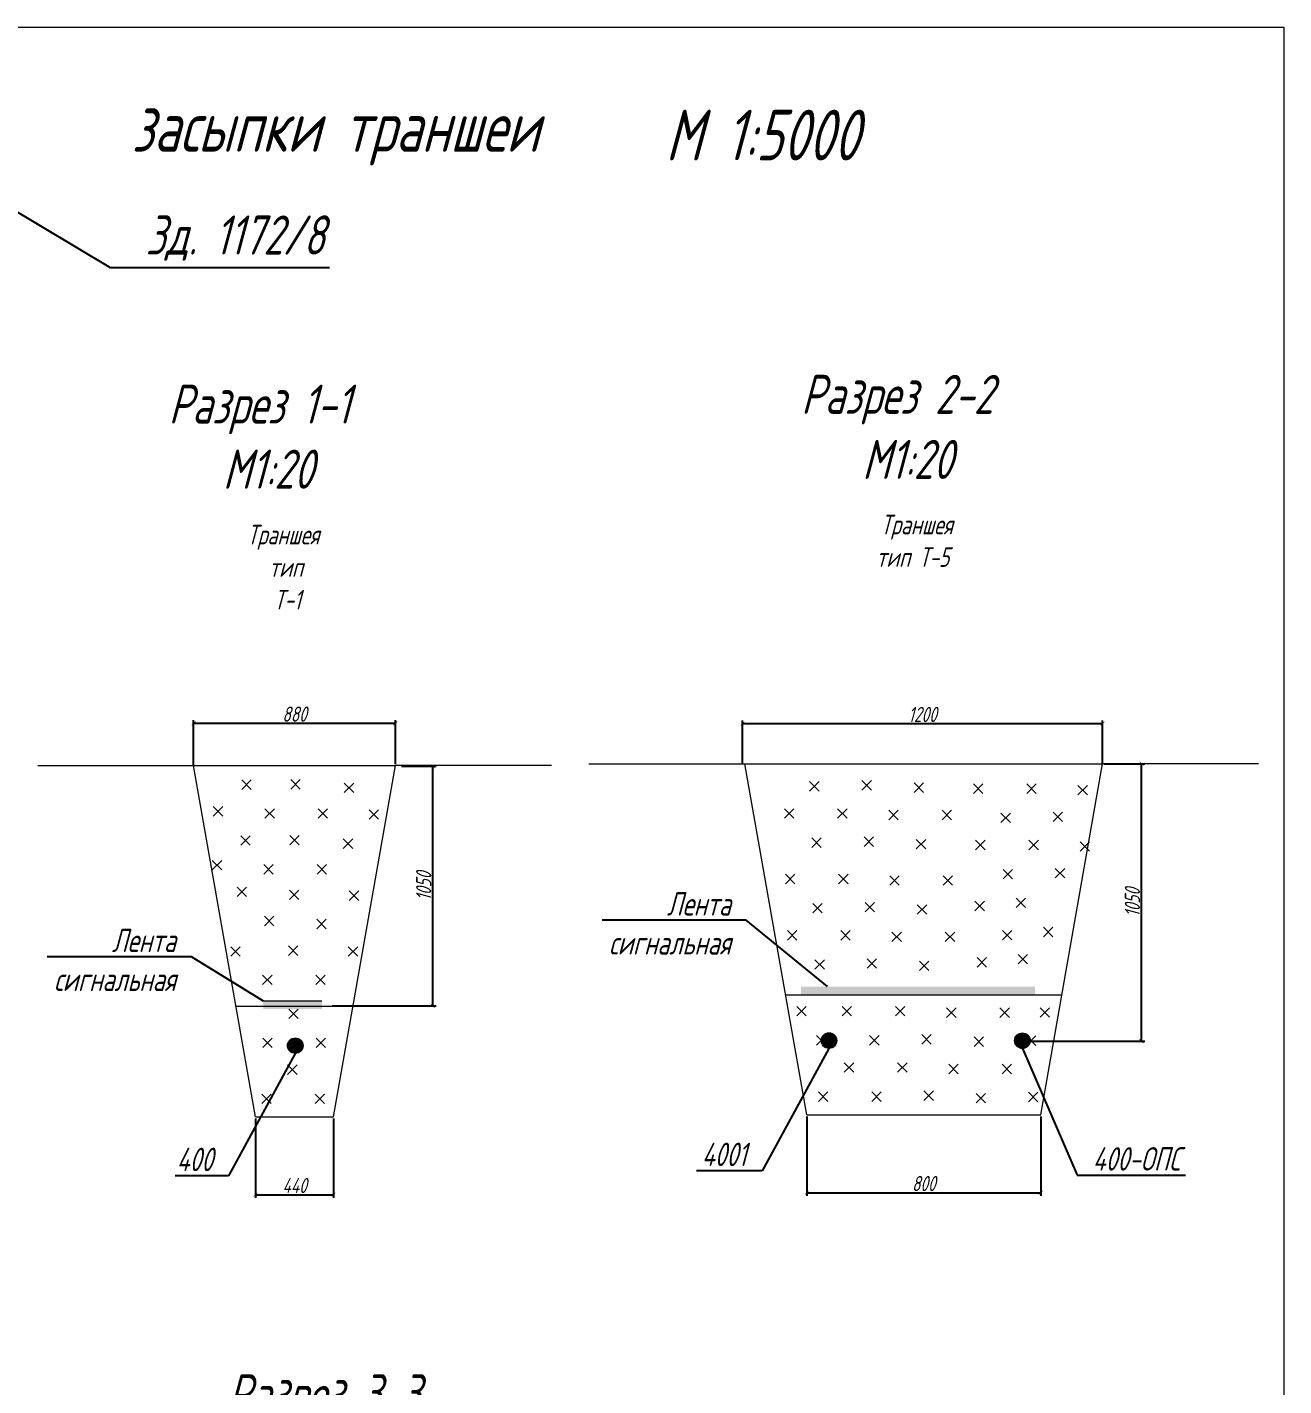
# Model space of a CAD drawing. Header units: millimetres. Extents: x 13096 to 18634, y -492 to 9335.
# Drawn here: x 17067 to 17563, y 305 to 841 of the extents above; entities that cross this region are included whole.
import ezdxf
from ezdxf import colors
from ezdxf.entities.mleader import LeaderData, LeaderLine
from ezdxf.enums import TextEntityAlignment as Align
from ezdxf.math import Vec2, Vec3

# ---------------------------------------------------------------- set-up
doc = ezdxf.new("R2010")
doc.units = ezdxf.units.MM
doc.layers.get('Defpoints').update_dxf_attribs({"color": 33})
for name, color, linetype, lineweight in [('Линия выноска', 137, 'Continuous', 20), ('Размерная', 4, 'Continuous', 25), ('Рамка толстая', 7, 'Continuous', 60), ('Строительный', 251, 'Continuous', 13), ('текст', 7, 'Continuous', 25), ('Элемент эл. схем', 7, 'Continuous', 35)]:
    doc.layers.add(name, color=color, linetype=linetype, lineweight=lineweight)
doc.styles.add('Simplex', font='simplex.shx', dxfattribs={"width": 0.7, "oblique": 15})
doc.dimstyles.new('Simplex', dxfattribs={"dimtxt": 2.5, "dimasz": 2.5, "dimexe": 1.25, "dimexo": 0.625, "dimtad": 1, "dimtxsty": 'Simplex', "dimcen": 2.5, "dimclrt": 2, "dimadec": 0, "dimazin": 0, "dimtfac": 1, "dimtmove": 0, "dimatfit": 3, "dimfxl": 1, "dimarcsym": 0})

# ---------------------------------------------------------------- blocks, each defined once
blk = doc.blocks.new('_None')
blk = doc.blocks.new('_ArchTick')
at = {"color": 0, "linetype": 'ByBlock', "const_width": 0.15}
blk.add_lwpolyline([(-0.5, -0.5), (0.5, 0.5)], dxfattribs=at)
blk = doc.blocks.new('*D197')
at = {"layer": 'Defpoints', "color": 0, "lineweight": 80, "transparency": 16777216}
for p in [(17491.83, 550.1), (17507.23, 550.1), (17462.05, 440.58)]:
    blk.add_point(p, dxfattribs=at)
at = {"layer": 'Размерная', "color": 0, "lineweight": -2, "transparency": 16777216}
for p, q in [((17492.46, 550.1), (17508.48, 550.1)), ((17507.23, 440.58), (17507.23, 550.1)), ((17462.68, 440.58), (17508.48, 440.58))]:
    blk.add_line(p, q, dxfattribs=at)
at = {"layer": 'Размерная', "color": 0, "lineweight": -2, "transparency": 16777216, "xscale": 1.5, "yscale": 1.5, "zscale": 1.5}
for p, rotation in [((17507.23, 550.1), 90), ((17507.23, 440.58), 270)]:
    blk.add_blockref('_ArchTick', p, dxfattribs=dict(at, rotation=rotation))
at = {"layer": 'Размерная', "color": 2, "lineweight": 20, "transparency": 16777216, "insert": (17503.61, 495.34), "char_height": 2, "attachment_point": 5, "rotation": 90, "style": 'Simplex'}
blk.add_mtext('{\\H3x;1050}', dxfattribs=at)
blk = doc.blocks.new('*D198')
at = {"layer": 'Defpoints', "color": 0, "lineweight": 80, "transparency": 16777216}
for p in [(17375, 411.5), (17467.4, 411.5), (17467.4, 380.76)]:
    blk.add_point(p, dxfattribs=at)
at = {"layer": 'Размерная', "color": 0, "lineweight": -2, "transparency": 16777216}
for p, q in [((17375, 410.88), (17375, 379.51)), ((17467.4, 410.88), (17467.4, 379.51)), ((17375, 380.76), (17467.4, 380.76))]:
    blk.add_line(p, q, dxfattribs=at)
at = {"layer": 'Размерная', "color": 0, "lineweight": -2, "transparency": 16777216, "xscale": 1.5, "yscale": 1.5, "zscale": 1.5, "rotation": 180}
blk.add_blockref('_ArchTick', (17375, 380.76), dxfattribs=at)
at = {"layer": 'Размерная', "color": 0, "lineweight": -2, "transparency": 16777216, "xscale": 1.5, "yscale": 1.5, "zscale": 1.5}
blk.add_blockref('_ArchTick', (17467.4, 380.76), dxfattribs=at)
at = {"layer": 'Размерная', "color": 2, "lineweight": 20, "transparency": 16777216, "insert": (17421.2, 384.38), "char_height": 2, "attachment_point": 5, "style": 'Simplex'}
blk.add_mtext('{\\H3x;800}', dxfattribs=at)
blk = doc.blocks.new('*D199')
at = {"layer": 'Defpoints', "color": 0, "lineweight": 80, "transparency": 16777216}
for p in [(17214.37, 549.07), (17227.35, 549.07), (17186.98, 454.48)]:
    blk.add_point(p, dxfattribs=at)
at = {"layer": 'Размерная', "color": 0, "lineweight": -2, "transparency": 16777216}
for p, q in [((17214.99, 549.07), (17228.6, 549.07)), ((17227.35, 454.48), (17227.35, 549.07)), ((17187.6, 454.48), (17228.6, 454.48))]:
    blk.add_line(p, q, dxfattribs=at)
at = {"layer": 'Размерная', "color": 0, "lineweight": -2, "transparency": 16777216, "xscale": 1.5, "yscale": 1.5, "zscale": 1.5}
for p, rotation in [((17227.35, 549.07), 90), ((17227.35, 454.48), 270)]:
    blk.add_blockref('_ArchTick', p, dxfattribs=dict(at, rotation=rotation))
at = {"layer": 'Размерная', "color": 2, "lineweight": 20, "transparency": 16777216, "insert": (17223.72, 501.77), "char_height": 2, "attachment_point": 5, "rotation": 90, "style": 'Simplex'}
blk.add_mtext('{\\H3x;1050}', dxfattribs=at)
blk = doc.blocks.new('*D200')
at = {"layer": 'Defpoints', "color": 0, "lineweight": 80, "transparency": 16777216}
for p in [(17157.32, 410.73), (17188.12, 410.73), (17188.12, 379.99)]:
    blk.add_point(p, dxfattribs=at)
at = {"layer": 'Размерная', "color": 0, "lineweight": -2, "transparency": 16777216}
for p, q in [((17157.32, 410.11), (17157.32, 378.74)), ((17188.12, 410.11), (17188.12, 378.74)), ((17157.32, 379.99), (17188.12, 379.99))]:
    blk.add_line(p, q, dxfattribs=at)
at = {"layer": 'Размерная', "color": 0, "lineweight": -2, "transparency": 16777216, "xscale": 1.5, "yscale": 1.5, "zscale": 1.5, "rotation": 180}
blk.add_blockref('_ArchTick', (17157.32, 379.99), dxfattribs=at)
at = {"layer": 'Размерная', "color": 0, "lineweight": -2, "transparency": 16777216, "xscale": 1.5, "yscale": 1.5, "zscale": 1.5}
blk.add_blockref('_ArchTick', (17188.12, 379.99), dxfattribs=at)
at = {"layer": 'Размерная', "color": 2, "lineweight": 20, "transparency": 16777216, "insert": (17172.72, 383.61), "char_height": 2, "attachment_point": 5, "style": 'Simplex'}
blk.add_mtext('{\\H3x;440}', dxfattribs=at)
blk = doc.blocks.new('*D205')
at = {"layer": 'Defpoints', "color": 0, "lineweight": 80, "transparency": 16777216}
for p in [(17212.54, 566.04), (17132.88, 548.57), (17212.54, 549.35)]:
    blk.add_point(p, dxfattribs=at)
at = {"layer": 'Размерная', "color": 0, "lineweight": -2, "transparency": 16777216}
for p, q in [((17132.88, 549.2), (17132.88, 567.29)), ((17132.88, 566.04), (17212.54, 566.04)), ((17212.54, 549.97), (17212.54, 567.29))]:
    blk.add_line(p, q, dxfattribs=at)
at = {"layer": 'Размерная', "color": 0, "lineweight": -2, "transparency": 16777216, "xscale": 1.5, "yscale": 1.5, "zscale": 1.5, "rotation": 180}
blk.add_blockref('_ArchTick', (17132.88, 566.04), dxfattribs=at)
at = {"layer": 'Размерная', "color": 0, "lineweight": -2, "transparency": 16777216, "xscale": 1.5, "yscale": 1.5, "zscale": 1.5}
blk.add_blockref('_ArchTick', (17212.54, 566.04), dxfattribs=at)
at = {"layer": 'Размерная', "color": 2, "lineweight": 20, "transparency": 16777216, "insert": (17172.71, 569.67), "char_height": 2, "attachment_point": 5, "style": 'Simplex'}
blk.add_mtext('{\\H3x;880}', dxfattribs=at)
blk = doc.blocks.new('*D206')
at = {"layer": 'Defpoints', "color": 0, "lineweight": 80, "transparency": 16777216}
for p in [(17491.81, 565.92), (17349.61, 549.23), (17491.81, 549.22)]:
    blk.add_point(p, dxfattribs=at)
at = {"layer": 'Размерная', "color": 0, "lineweight": -2, "transparency": 16777216}
for p, q in [((17349.61, 549.86), (17349.61, 567.17)), ((17349.61, 565.92), (17491.81, 565.92)), ((17491.81, 549.84), (17491.81, 567.17))]:
    blk.add_line(p, q, dxfattribs=at)
at = {"layer": 'Размерная', "color": 0, "lineweight": -2, "transparency": 16777216, "xscale": 1.5, "yscale": 1.5, "zscale": 1.5, "rotation": 180}
blk.add_blockref('_ArchTick', (17349.61, 565.92), dxfattribs=at)
at = {"layer": 'Размерная', "color": 0, "lineweight": -2, "transparency": 16777216, "xscale": 1.5, "yscale": 1.5, "zscale": 1.5}
blk.add_blockref('_ArchTick', (17491.81, 565.92), dxfattribs=at)
at = {"layer": 'Размерная', "color": 2, "lineweight": 20, "transparency": 16777216, "insert": (17420.71, 569.54), "char_height": 2, "attachment_point": 5, "style": 'Simplex'}
blk.add_mtext('{\\H3x;1200}', dxfattribs=at)

msp = doc.modelspace()

# ---------------------------------------------------------------- hatches: boundary and pattern name
at = {"layer": 'Элемент эл. схем', "lineweight": 20, "true_color": 0x000000}
for points in [[(17465.18956, 459.02795), (17465.18956, 462.10795), (17372.78956, 462.10795), (17372.78956, 459.02795)], [(17183.56176, 453.31474), (17183.56176, 456.39474), (17160.46176, 456.39474), (17160.46176, 453.31474)], [(17176.09419, 438.82032, 1), (17169.93419, 438.82032, 1)], [(17386.86313, 440.824, 1), (17380.70313, 440.824, 1)], [(17463.23802, 440.77409, 1), (17457.07802, 440.77409, 1)]]:
    msp.add_hatch(color=18, dxfattribs=at).paths.add_polyline_path(points)

# ---------------------------------------------------------------- linework, layer by layer
at = {"layer": 'Рамка толстая', "color": 18, "lineweight": 20, "true_color": 0x000000}
for p, q in [((16594.79145, 840.81218), (17563.41645, 840.81218)), ((17563.41645, 840.81218), (17563.41645, -492.31282))]:
    msp.add_line(p, q, dxfattribs=at)
at = {"layer": 'Строительный', "color": 18, "lineweight": 20, "true_color": 0x000000}
for p, q in [((17151.8812, 543.70336), (17155.62321, 539.96135)), ((17155.62321, 543.70336), (17151.8812, 539.96135)), ((17171.20789, 543.80782), (17174.9499, 540.06581)), ((17174.9499, 543.80782), (17171.20789, 540.06581)), ((17192.38497, 542.48225), (17196.12698, 538.74025)), ((17196.12698, 542.48225), (17192.38497, 538.74025)), ((17376.15544, 543.04498), (17379.89745, 539.30297)), ((17379.89745, 543.04498), (17376.15544, 539.30297)), ((17396.78536, 543.44897), (17400.52737, 539.70696)), ((17400.52737, 543.44897), (17396.78536, 539.70696)), ((17417.41034, 542.48817), (17421.15235, 538.74616)), ((17421.15235, 542.48817), (17417.41034, 538.74616)), ((17440.85871, 542.11102), (17444.60072, 538.36901)), ((17444.60072, 542.11102), (17440.85871, 538.36901)), ((17461.89317, 542.11102), (17465.63518, 538.36901)), ((17465.63518, 542.11102), (17461.89317, 538.36901)), ((17482.11362, 541.55421), (17485.85563, 537.8122)), ((17485.85563, 541.55421), (17482.11362, 537.8122)), ((17140.64692, 533.15954), (17144.38893, 529.41753)), ((17144.38893, 533.15954), (17140.64692, 529.41753)), ((17161.00453, 532.30626), (17164.74654, 528.56425)), ((17164.74654, 532.30626), (17161.00453, 528.56425)), ((17182.03899, 532.30626), (17185.781, 528.56425)), ((17185.781, 532.30626), (17182.03899, 528.56425)), ((17202.18514, 531.93843), (17205.92715, 528.19642)), ((17205.92715, 531.93843), (17202.18514, 528.19642)), ((17366.15272, 532.30511), (17369.89472, 528.5631)), ((17369.89472, 532.30511), (17366.15272, 528.5631)), ((17387.18717, 532.30511), (17390.92918, 528.5631)), ((17390.92918, 532.30511), (17387.18717, 528.5631)), ((17407.40762, 531.7483), (17411.14963, 528.00629)), ((17411.14963, 531.7483), (17407.40762, 528.00629)), ((17428.44207, 531.7483), (17432.18408, 528.00629)), ((17432.18408, 531.7483), (17428.44207, 528.00629)), ((17472.31973, 531.01345), (17476.06174, 527.27144)), ((17476.06174, 531.01345), (17472.31973, 527.27144)), ((17451.68981, 530.60946), (17455.43182, 526.86745)), ((17455.43182, 530.60946), (17451.68981, 526.86745)), ((17151.47802, 521.65798), (17155.22003, 517.91597)), ((17155.22003, 521.65798), (17151.47802, 517.91597)), ((17170.80471, 521.76243), (17174.54672, 518.02042)), ((17174.54672, 521.76243), (17170.80471, 518.02042)), ((17191.98178, 520.43687), (17195.72379, 516.69486)), ((17195.72379, 520.43687), (17191.98178, 516.69486)), ((17376.98381, 520.80355), (17380.72582, 517.06154)), ((17380.72582, 520.80355), (17376.98381, 517.06154)), ((17397.61373, 521.20754), (17401.35574, 517.46553)), ((17401.35574, 521.20754), (17397.61373, 517.46553)), ((17418.23871, 520.24674), (17421.98072, 516.50473)), ((17421.98072, 520.24674), (17418.23871, 516.50473)), ((17441.68709, 519.86959), (17445.4291, 516.12758)), ((17445.4291, 519.86959), (17441.68709, 516.12758)), ((17462.72154, 519.86959), (17466.46355, 516.12758)), ((17466.46355, 519.86959), (17462.72154, 516.12758)), ((17482.94199, 519.31278), (17486.684, 515.57077)), ((17486.684, 519.31278), (17482.94199, 515.57077)), ((17140.2201, 511.95426), (17143.96211, 508.21226)), ((17143.96211, 511.95426), (17140.2201, 508.21226)), ((17160.60135, 510.26087), (17164.34336, 506.51886)), ((17164.34336, 510.26087), (17160.60135, 506.51886)), ((17181.6358, 510.26087), (17185.37781, 506.51886)), ((17185.37781, 510.26087), (17181.6358, 506.51886)), ((17366.5694, 506.4626), (17370.31141, 502.72059)), ((17370.31141, 506.4626), (17366.5694, 502.72059)), ((17387.60386, 506.4626), (17391.34586, 502.72059)), ((17391.34586, 506.4626), (17387.60386, 502.72059)), ((17407.8243, 505.90579), (17411.56631, 502.16378)), ((17411.56631, 505.90579), (17407.8243, 502.16378)), ((17428.85876, 505.90579), (17432.60077, 502.16378)), ((17432.60077, 505.90579), (17428.85876, 502.16378)), ((17452.51818, 508.36803), (17456.26019, 504.62602)), ((17456.26019, 508.36803), (17452.51818, 504.62602)), ((17473.14811, 508.77202), (17476.89011, 505.03001)), ((17476.89011, 508.77202), (17473.14811, 505.03001)), ((17150.02027, 501.41044), (17153.76228, 497.66843)), ((17153.76228, 501.41044), (17150.02027, 497.66843)), ((17170.6974, 500.20319), (17174.43941, 496.46118)), ((17174.43941, 500.20319), (17170.6974, 496.46118)), ((17194.32774, 499.87823), (17198.06975, 496.13622)), ((17198.06975, 499.87823), (17194.32774, 496.13622)), ((17377.4005, 494.96104), (17381.14251, 491.21903)), ((17381.14251, 494.96104), (17377.4005, 491.21903)), ((17398.03042, 495.36503), (17401.77243, 491.62302)), ((17401.77243, 495.36503), (17398.03042, 491.62302)), ((17418.6554, 494.40423), (17422.39741, 490.66222)), ((17422.39741, 494.40423), (17418.6554, 490.66222)), ((17441.42536, 495.79168), (17445.16737, 492.04967)), ((17445.16737, 495.79168), (17441.42536, 492.04967)), ((17457.64814, 497.03805), (17461.39015, 493.29604)), ((17461.39015, 497.03805), (17457.64814, 493.29604)), ((17160.85137, 489.90888), (17164.59338, 486.16687)), ((17164.59338, 489.90888), (17160.85137, 486.16687)), ((17181.5285, 488.70163), (17185.2705, 484.95962)), ((17185.2705, 488.70163), (17181.5285, 484.95962)), ((17367.39777, 484.22117), (17371.13978, 480.47916)), ((17371.13978, 484.22117), (17367.39777, 480.47916)), ((17388.43223, 484.22117), (17392.17424, 480.47916)), ((17392.17424, 484.22117), (17388.43223, 480.47916)), ((17408.65267, 483.66436), (17412.39468, 479.92235)), ((17412.39468, 483.66436), (17408.65267, 479.92235)), ((17429.68713, 483.66436), (17433.42914, 479.92235)), ((17433.42914, 483.66436), (17429.68713, 479.92235)), ((17452.25646, 484.29012), (17455.99847, 480.54811)), ((17455.99847, 484.29012), (17452.25646, 480.54811)), ((17468.47924, 485.53649), (17472.22125, 481.79448)), ((17472.22125, 485.53649), (17468.47924, 481.79448)), ((17147.51645, 477.85757), (17151.25846, 474.11556)), ((17151.25846, 477.85757), (17147.51645, 474.11556)), ((17170.29421, 478.15781), (17174.03622, 474.4158)), ((17174.03622, 478.15781), (17170.29421, 474.4158)), ((17193.92455, 477.83284), (17197.66656, 474.09083)), ((17197.66656, 477.83284), (17193.92455, 474.09083)), ((17378.22887, 472.71961), (17381.97088, 468.9776)), ((17381.97088, 472.71961), (17378.22887, 468.9776)), ((17398.85879, 473.1236), (17402.6008, 469.38159)), ((17402.6008, 473.1236), (17398.85879, 469.38159)), ((17419.48377, 472.1628), (17423.22578, 468.42079)), ((17423.22578, 472.1628), (17419.48377, 468.42079)), ((17442.25373, 473.55025), (17445.99574, 469.80824)), ((17445.99574, 473.55025), (17442.25373, 469.80824)), ((17458.47651, 474.79662), (17462.21852, 471.05461)), ((17462.21852, 474.79662), (17458.47651, 471.05461)), ((17160.09085, 466.65625), (17163.83286, 462.91424)), ((17163.83286, 466.65625), (17160.09085, 462.91424)), ((17181.12531, 466.65625), (17184.86732, 462.91424)), ((17184.86732, 466.65625), (17181.12531, 462.91424)), ((17170.40537, 453.2834), (17174.14738, 449.54139)), ((17174.14738, 453.2834), (17170.40537, 449.54139)), ((17371.04331, 454.27782), (17374.78532, 450.53581)), ((17374.78532, 454.27782), (17371.04331, 450.53581)), ((17388.99667, 454.29538), (17392.73868, 450.55337)), ((17392.73868, 454.29538), (17388.99667, 450.55337)), ((17410.03113, 454.29538), (17413.77314, 450.55337)), ((17413.77314, 454.29538), (17410.03113, 450.55337)), ((17430.25158, 453.73857), (17433.99358, 449.99657)), ((17433.99358, 453.73857), (17430.25158, 449.99657)), ((17451.28603, 453.73857), (17455.02804, 449.99657)), ((17455.02804, 453.73857), (17451.28603, 449.99657)), ((17467.14338, 453.76181), (17470.88539, 450.0198)), ((17470.88539, 453.76181), (17467.14338, 450.0198)), ((17160.20201, 441.78184), (17163.94402, 438.03984)), ((17163.94402, 441.78184), (17160.20201, 438.03984)), ((17181.23647, 441.78184), (17184.97848, 438.03984)), ((17184.97848, 441.78184), (17181.23647, 438.03984)), ((17378.79332, 442.79382), (17382.53532, 439.05181)), ((17382.53532, 442.79382), (17378.79332, 439.05181)), ((17399.82777, 442.79382), (17403.56978, 439.05181)), ((17403.56978, 442.79382), (17399.82777, 439.05181)), ((17420.45769, 443.19781), (17424.1997, 439.4558)), ((17424.1997, 443.19781), (17420.45769, 439.4558)), ((17441.08267, 442.23702), (17444.82468, 438.49501)), ((17444.82468, 442.23702), (17441.08267, 438.49501)), ((17461.71259, 442.64101), (17465.4546, 438.899)), ((17465.4546, 442.64101), (17461.71259, 438.899)), ((17170.00218, 431.23802), (17173.74419, 427.49601)), ((17173.74419, 431.23802), (17170.00218, 427.49601)), ((17389.82505, 432.05395), (17393.56706, 428.31194)), ((17393.56706, 432.05395), (17389.82505, 428.31194)), ((17410.8595, 432.05395), (17414.60151, 428.31194)), ((17414.60151, 432.05395), (17410.8595, 428.31194)), ((17431.07995, 431.49714), (17434.82196, 427.75513)), ((17434.82196, 431.49714), (17431.07995, 427.75513)), ((17452.1144, 431.49714), (17455.85641, 427.75513)), ((17455.85641, 431.49714), (17452.1144, 427.75513)), ((17159.79882, 419.73646), (17163.54083, 415.99445)), ((17163.54083, 419.73646), (17159.79882, 415.99445)), ((17180.83328, 419.73646), (17184.57529, 415.99445)), ((17184.57529, 419.73646), (17180.83328, 415.99445)), ((17379.62169, 420.55239), (17383.3637, 416.81038)), ((17383.3637, 420.55239), (17379.62169, 416.81038)), ((17400.65614, 420.55239), (17404.39815, 416.81038)), ((17404.39815, 420.55239), (17400.65614, 416.81038)), ((17421.28607, 420.95638), (17425.02807, 417.21437)), ((17425.02807, 420.95638), (17421.28607, 417.21437)), ((17441.91105, 419.99558), (17445.65305, 416.25358)), ((17445.65305, 419.99558), (17441.91105, 416.25358)), ((17462.54097, 420.39958), (17466.28298, 416.65757)), ((17466.28298, 420.39958), (17462.54097, 416.65757))]:
    msp.add_line(p, q, dxfattribs=at)
at = {"layer": 'Элемент эл. схем', "color": 18, "lineweight": 20, "true_color": 0x000000}
for p, q in [((17071.28324, 549.33418), (17212.56108, 549.33418)), ((17157.32216, 410.73418), (17132.88324, 549.33418)), ((17188.12216, 410.73418), (17212.56108, 549.33418)), ((17274.16108, 549.33418), (17212.56108, 549.33418)), ((17288.95689, 550.10273), (17491.83473, 550.10273)), ((17374.99581, 411.50273), (17350.55689, 550.10273)), ((17467.39581, 411.50273), (17491.83473, 550.10273)), ((17553.43473, 550.10273), (17491.83473, 550.10273)), ((17183.56176, 456.39474), (17160.46176, 456.39474)), ((17366.7108, 458.92835), (17475.72855, 458.89912)), ((17149.62264, 454.44055), (17195.04657, 454.46242)), ((17157.32216, 410.73418), (17188.12216, 410.73418)), ((17374.99581, 411.50273), (17467.39581, 411.50273))]:
    msp.add_line(p, q, dxfattribs=at)
for centre in [(17173.01419, 438.82032), (17383.78313, 440.824), (17460.15802, 440.77409)]:
    msp.add_circle(centre, 3.08, dxfattribs=at)

# ---------------------------------------------------------------- texts
at = {"layer": 'текст', "color": 18, "lineweight": 20, "true_color": 0x000000, "style": 'Simplex', "oblique": 15, "width": 0.7}
for s, p in [('засыпки траншеи ', (17193.5042, 791.64288)), ('М 1:5000', (17357.34392, 788.24269))]:
    msp.add_text(s, height=20, dxfattribs=at).set_placement(p, align=Align.CENTER)
at = {"layer": 'текст', "color": 18, "lineweight": 20, "true_color": 0x000000, "attachment_point": 1, "style": 'Simplex'}
for s, width, insert, char_height in [('\\pi29.625;Разрез 2-2\\P\\pi53.751;М1:20', 153.9629771, (17343.12494, 703.58739), 15.4), ('\\pi36.468;Разрез 1-1\\P\\pi57.908;М1:20', 162.276621, (17086.46998, 699.73274), 15.4), ('\\pi-3.6664;Траншея\\P\\pi4.951;тип \\P\\pi6.8981;Т-1', 25.8694283, (17157.733, 644.36651), 7.7), ('\\pi6.3336;Траншея\\P\\pi4.5781;тип Т-5', 45.8694283, (17397.90945, 648.33816), 7.7), ('\\pi45.476;Разрез 3-3\\P\\pi69.996;М1:20', 186.451737, (17100.57237, 309.09285), 15.4)]:
    msp.add_mtext_dynamic_manual_height_columns(s, width=width, gutter_width=12.5, heights=[0], dxfattribs=dict(at, insert=insert, char_height=char_height))

# ---------------------------------------------------------------- dimensions: what is measured, and where the dimension line sits
at = {"layer": 'Размерная', "color": 18, "lineweight": 20, "true_color": 0x000000}
for base, p1, p2, text, picture, middle in [((17212.54204, 566.04451), (17132.88322, 548.57324), (17212.54204, 549.34566), '{\\H3x;880}', '*D205', (17172.71263, 569.66951)), ((17491.81235, 565.91533), (17349.6116, 549.23429), (17491.81235, 549.21649), '{\\H3x;1200}', '*D206', (17420.71197, 569.54033)), ((17188.12216, 379.9868), (17157.32216, 410.73418), (17188.12216, 410.73418), '{\\H3x;440}', '*D200', (17172.72216, 383.6118)), ((17467.39581, 380.75534), (17374.99581, 411.50273), (17467.39581, 411.50273), '{\\H3x;800}', '*D198', (17421.19581, 384.38034))]:
    dim = msp.add_linear_dim(base=base, p1=p1, p2=p2, text=text, dimstyle='Simplex', override={"dimtxt": 2, "dimasz": 1.5, "dimlfac": 20, "dimrnd": 1, "dimtxsty": 'Simplex', "dimblk1": 'ArchTick', "dimblk2": 'ArchTick', "dimsah": 1}, dxfattribs=at)
    dim.commit()
    dim.dimension.update_dxf_attribs({"geometry": picture, "text_midpoint": middle})
for base, p1, p2, override, picture, middle in [((17227.34841, 549.06626), (17186.97608, 454.48329), (17214.36873, 549.06626), {"dimtxt": 2, "dimasz": 1.5, "dimlfac": 20, "dimrnd": 1, "dimblk1": 'ArchTick', "dimblk2": 'ArchTick', "dimsah": 1}, '*D199', (17223.72341, 501.77478)), ((17507.23473, 550.10273), (17462.05013, 440.57911), (17491.83473, 550.10273), {"dimtxt": 2, "dimasz": 1.5, "dimlfac": 20, "dimrnd": 1, "dimtxsty": 'Simplex', "dimblk1": 'ArchTick', "dimblk2": 'ArchTick', "dimsah": 1}, '*D197', (17503.60973, 495.34092))]:
    dim = msp.add_linear_dim(base=base, p1=p1, p2=p2, angle=90, text='{\\H3x;1050}', dimstyle='Simplex', override=override, dxfattribs=at)
    dim.commit()
    dim.dimension.update_dxf_attribs({"geometry": picture, "text_midpoint": middle})

# ---------------------------------------------------------------- leaders
at = {"layer": 'Линия выноска', "color": 18, "lineweight": 20, "true_color": 0x000000}
ml = msp.add_multileader_mtext('Standard', dxfattribs=at)
ml.set_content('\\pxsm0.75;{\\W0.7;Зд. 1172/8}', color=2, style='Simplex')
ml.set_leader_properties()
ml.set_arrow_properties(name='NONE')
ml.build(insert=Vec2(0, 0))
ml.multileader.update_dxf_attribs({"text_left_attachment_type": 6, "text_right_attachment_type": 6, "dogleg_length": 8.32248, "arrow_head_size": 17.64})
ctx = ml.context
ctx.base_point, ctx.char_height, ctx.arrow_head_size, ctx.landing_gap_size, ctx.plane_origin = Vec3(17105.0407, 745.91278), 15.435, 17.64, 8.82, Vec3(17172.21921, 773.71263)
ctx.left_attachment, ctx.right_attachment = 6, 6
notes = []
notes.append((ctx, [(0, (1, 1, 0), (17099.93509, 745.91278), (1, 0), 5.10561, [(0, [(17058.92644, 770.45991)], 0, [])])]))
ctx.mtext.insert, ctx.mtext.flow_direction = Vec3(17113.8607, 766.49278), 5
ml = msp.add_multileader_mtext('Standard', dxfattribs=at)
ml.set_content('Лента\\Pсигнальная', color=2, style='Simplex')
ml.set_leader_properties()
ml.set_arrow_properties(name='NONE')
ml.build(insert=Vec2(0, 0))
ml.multileader.update_dxf_attribs({"text_left_attachment_type": 6, "text_right_attachment_type": 6, "dogleg_length": 0, "arrow_head_size": 12.32})
ctx = ml.context
ctx.base_point, ctx.char_height, ctx.arrow_head_size, ctx.landing_gap_size, ctx.plane_origin = Vec3(17283.93293, 488.33243), 9.24, 12.32, 6.16, Vec3(17040.49429, 433.87605)
ctx.left_attachment, ctx.right_attachment, ctx.text_align_type = 6, 6, 2
notes.append((ctx, [(1, (1, 1, 0), (17351.1418, 488.33243), (-1, 0), 0, [(0, [(17383.14659, 462.10795)], 0, [])])]))
ctx.mtext.insert, ctx.mtext.alignment, ctx.mtext.flow_direction = Vec3(17344.9818, 499.42043), 3, 5
ml = msp.add_multileader_mtext('Standard', dxfattribs=at)
ml.set_content('Лента\\Pсигнальная', color=2, style='Simplex')
ml.set_leader_properties()
ml.set_arrow_properties(name='NONE')
ml.build(insert=Vec2(0, 0))
ml.multileader.update_dxf_attribs({"text_left_attachment_type": 6, "text_right_attachment_type": 6, "dogleg_length": 0, "arrow_head_size": 12.32})
ctx = ml.context
ctx.base_point, ctx.char_height, ctx.arrow_head_size, ctx.landing_gap_size, ctx.plane_origin = Vec3(17064.76969, 473.91354), 9.24, 12.32, 6.16, Vec3(16824.31649, 428.16283)
ctx.left_attachment, ctx.right_attachment, ctx.text_align_type = 6, 6, 2
notes.append((ctx, [(1, (1, 1, 0), (17131.97856, 473.91354), (-1, 0), 0, [(0, [(17160.46176, 456.39474)], 0, [])])]))
ctx.mtext.insert, ctx.mtext.alignment, ctx.mtext.flow_direction = Vec3(17125.81856, 485.00154), 3, 5
ml = msp.add_multileader_mtext('Standard', dxfattribs=at)
ml.set_content('400', color=2, style='Simplex')
ml.set_leader_properties()
ml.set_arrow_properties(name='NONE')
ml.build(insert=Vec2(0, 0))
ml.multileader.update_dxf_attribs({"text_left_attachment_type": 6, "text_right_attachment_type": 6, "dogleg_length": 0, "arrow_head_size": 12.32})
ctx = ml.context
ctx.base_point, ctx.char_height, ctx.arrow_head_size, ctx.landing_gap_size, ctx.plane_origin = Vec3(17116.77041, 387.43888), 9.24, 12.32, 6.16, Vec3(16908.61544, 331.79782)
ctx.left_attachment, ctx.right_attachment, ctx.text_align_type = 6, 6, 2
notes.append((ctx, [(1, (1, 1, 0), (17146.59338, 387.43888), (-1, 0), 0, [(0, [(17173.01419, 435.74032)], 0, [])])]))
ctx.mtext.insert, ctx.mtext.alignment, ctx.mtext.flow_direction = Vec3(17140.43338, 398.52688), 3, 5
ml = msp.add_multileader_mtext('Standard', dxfattribs=at)
ml.set_content('4001', color=2, style='Simplex')
ml.set_leader_properties()
ml.set_arrow_properties(name='NONE')
ml.build(insert=Vec2(0, 0))
ml.multileader.update_dxf_attribs({"text_left_attachment_type": 6, "text_right_attachment_type": 6, "dogleg_length": 0, "arrow_head_size": 12.32})
ctx = ml.context
ctx.base_point, ctx.char_height, ctx.arrow_head_size, ctx.landing_gap_size, ctx.plane_origin = Vec3(17323.37176, 389.44256), 9.24, 12.32, 6.16, Vec3(17119.38438, 333.80149)
ctx.left_attachment, ctx.right_attachment, ctx.text_align_type = 6, 6, 2
notes.append((ctx, [(1, (1, 1, 0), (17357.36232, 389.44256), (-1, 0), 0, [(0, [(17383.78313, 437.744)], 0, [])])]))
ctx.mtext.insert, ctx.mtext.alignment, ctx.mtext.flow_direction = Vec3(17351.20232, 400.53056), 3, 5
ml = msp.add_multileader_mtext('Standard', dxfattribs=at)
ml.set_content('400-ОПС', color=2, style='Simplex')
ml.set_leader_properties()
ml.set_arrow_properties(name='NONE')
ml.build(insert=Vec2(0, 0))
ml.multileader.update_dxf_attribs({"text_left_attachment_type": 6, "text_right_attachment_type": 6, "dogleg_length": 0, "arrow_head_size": 12.32})
ctx = ml.context
ctx.base_point, ctx.char_height, ctx.arrow_head_size, ctx.landing_gap_size, ctx.plane_origin = Vec3(17481.75528, 387.66), 9.24, 12.32, 6.16, Vec3(17195.75927, 333.75159)
ctx.left_attachment, ctx.right_attachment = 6, 6
notes.append((ctx, [(0, (1, 1, 0), (17481.75528, 387.66), (1, 0), 0, [(0, [(17460.15802, 437.69409)], 0, [])])]))
ctx.mtext.insert, ctx.mtext.flow_direction = Vec3(17487.91528, 398.748), 5
for ctx, leaders in notes:
    for number, flags, end, landing, length, lines in leaders:
        leader = LeaderData()
        leader.index, (leader.has_last_leader_line, leader.has_dogleg_vector, leader.attachment_direction) = number, flags
        leader.last_leader_point, leader.dogleg_vector, leader.dogleg_length = Vec3(end), Vec3(landing), length
        for number, points, colour, breaks in lines:
            line = LeaderLine()
            line.index, line.vertices, line.color, line.breaks = number, Vec3.list(points), colors.encode_raw_color(colour), breaks
            leader.lines.append(line)
        ctx.leaders.append(leader)

doc.saveas('drawing.dxf')
